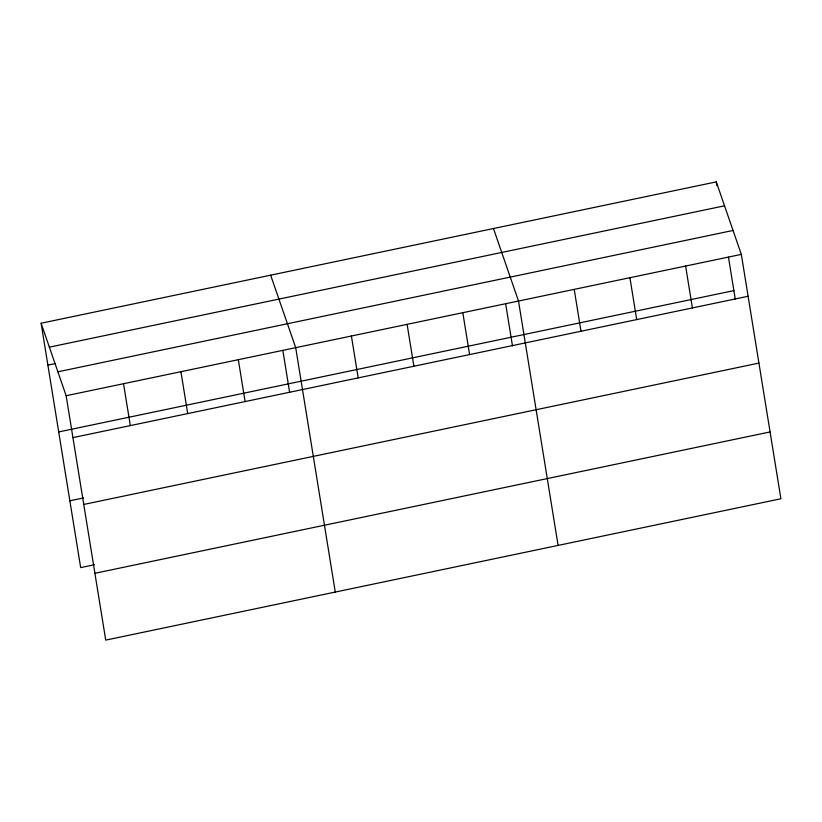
<?xml version="1.0" encoding="UTF-8"?>
<svg xmlns="http://www.w3.org/2000/svg" width="822" height="822" viewBox="0 0 822 822"><rect width="100%" height="100%" fill="white"/><g stroke="black" fill="none" stroke-linecap="round" stroke-linejoin="round"><path stroke-width="1.23" d="M41.1 323.231L716.27 181.888L741.321 254.388L780.9 498.769L105.73 640.112L66.15 395.731L41.1 323.231L80.679 567.612L94.407 564.745M49.361 347.161L724.542 205.808M47.882 365.122L55.372 363.55M57.879 371.811L733.049 230.458M66.15 395.731L741.321 254.388M58.711 431.94L733.882 290.598M72.932 437.612L748.102 296.269M69.86 500.793L83.577 497.916M83.752 504.441L758.922 363.088M94.9 573.294L770.08 431.94M493.467 228.537L518.507 301.027L558.097 545.407M270.654 275.175L295.704 347.675L335.284 592.056M716.27 181.888L716.866 185.587M728.467 257.183L735.269 299.198M685.62 266.04L692.401 307.931M629.919 277.702L636.701 319.594M574.218 289.365L581 331.256M505.664 303.832L512.466 345.846M462.807 312.689L469.598 354.57M407.106 324.351L413.887 366.232M351.405 336.013L358.187 377.894M282.85 350.47L289.663 392.495M238.318 359.687L245.1 401.568M180.922 371.698L187.714 413.589M123.536 383.72L130.318 425.601"/></g></svg>
